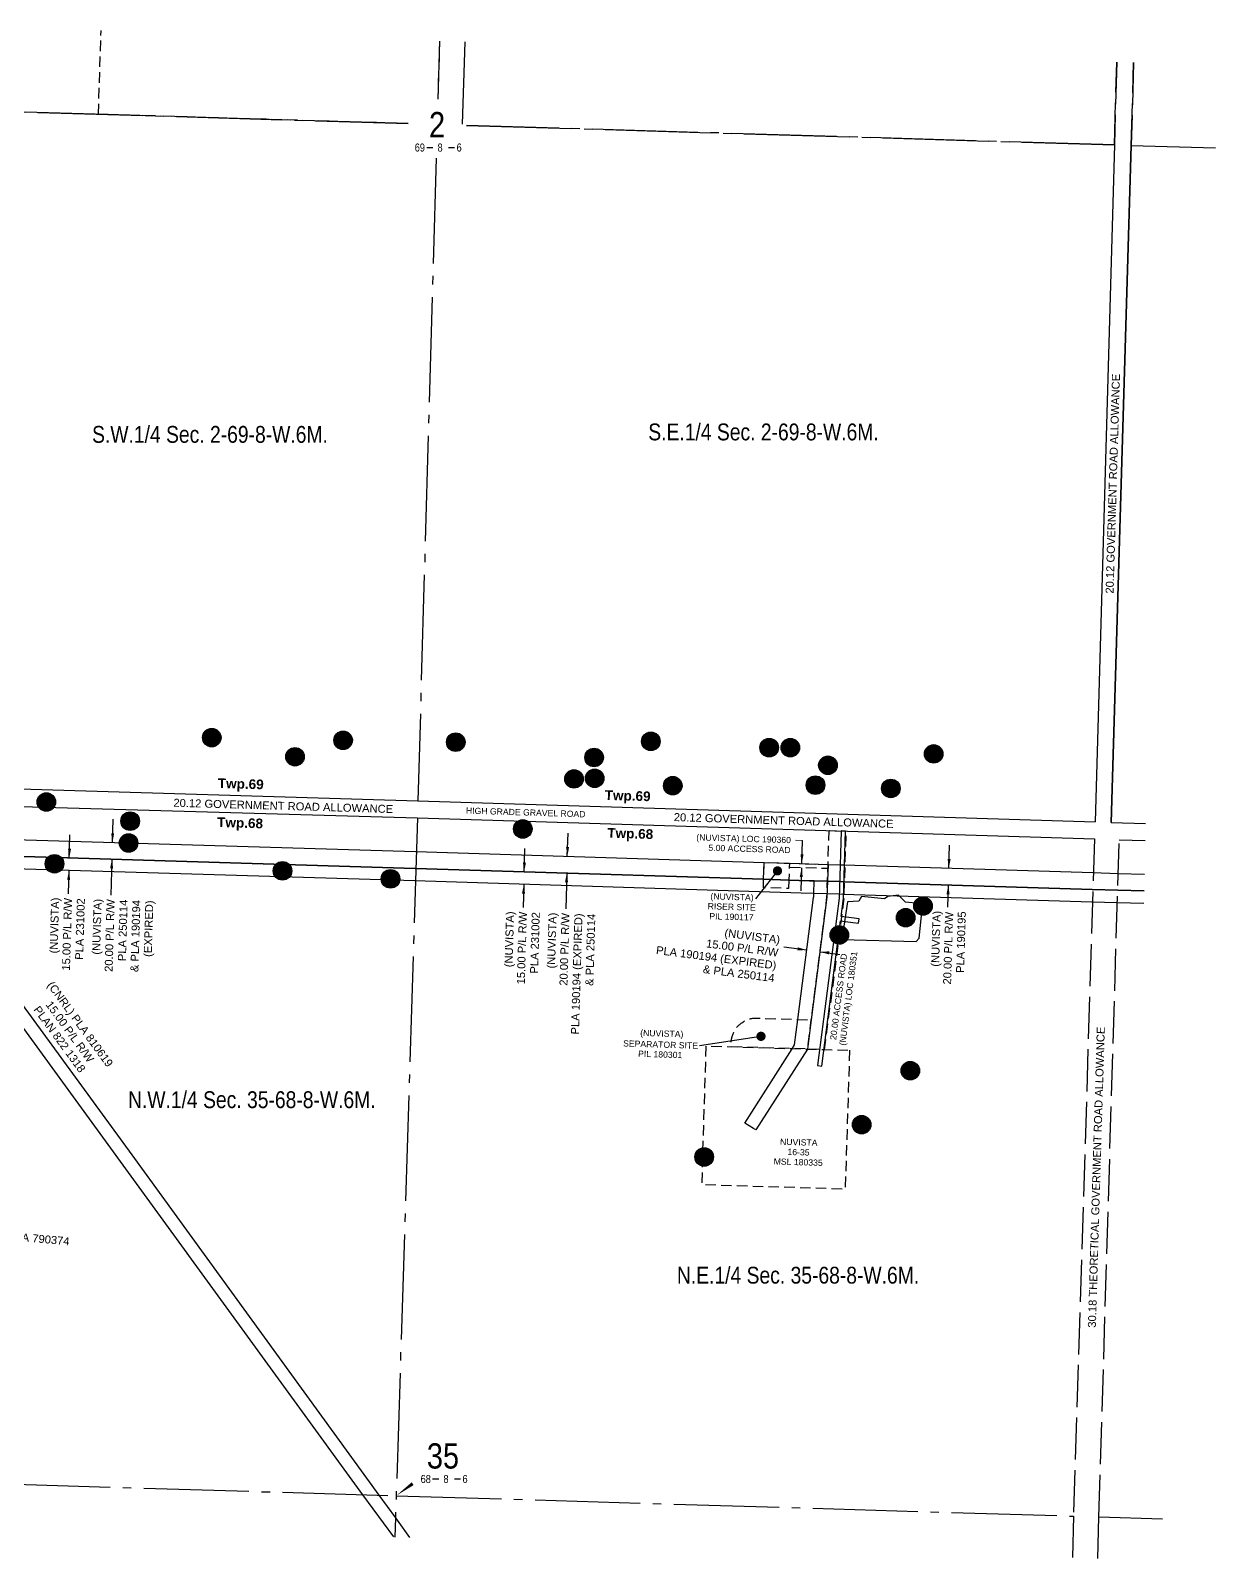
# Model space of a CAD drawing. Extents: x 360027 to 374524, y 6081760 to 6090901.
# Drawn here: x 364593 to 366000, y 6089023 to 6090837 of the extents above; entities that cross this region are included whole.
import ezdxf
from ezdxf.enums import TextEntityAlignment as Align

# ---------------------------------------------------------------- set-up
doc = ezdxf.new("R2010")
doc.units = 0
doc.header["$LTSCALE"] = 5
for name, pattern in [('foc-ACCESSROAD', [3.75, 2.5, -1.25]), ('foc-QUARTERLINE', [33, 25, -3, 2, -3]), ('foc-UNSURVEYED', [12.5, 10, -2.5])]:
    doc.linetypes.add(name, pattern=pattern)
for name, color, linetype in [('10', 1, 'Continuous'), ('9', 3, 'Continuous'), ('AS-UNDERLAY-H', 141, 'Continuous'), ('C-AR', 13, 'foc-ACCESSROAD'), ('C-RW', 13, 'Continuous'), ('C-SYMBOL', 7, 'Continuous'), ('C-WS', 13, 'foc-ACCESSROAD'), ('CG-NOTES', 7, 'Continuous'), ('CORRIDOR-ID', 7, 'Continuous'), ('L-QSEC', 8, 'foc-QUARTERLINE'), ('L-SEC', 7, 'Continuous'), ('L-SECLBL', 7, 'Continuous'), ('L-USEC', 7, 'foc-UNSURVEYED'), ('P-PROPOSED', 10, 'Continuous'), ('SECNO', 7, 'Continuous'), ('T-WATER', 160, 'Continuous')]:
    doc.layers.add(name, color=color, linetype=linetype)
for name, color, linetype, lineweight in [('C-AR-T', 13, 'Continuous', 9), ('C-RW-T', 13, 'Continuous', 9), ('C-WS-T', 13, 'Continuous', 9)]:
    doc.layers.add(name, color=color, linetype=linetype, lineweight=lineweight)
doc.styles.add('175L', font='ARIALN.TTF', dxfattribs={"height": 20})
doc.styles.add('80L', font='ARIALN.TTF', dxfattribs={"height": 10})
doc.styles.add('A60', font='arial.ttf', dxfattribs={"height": 7.35})
doc.styles.add('A80', font='arial.ttf', dxfattribs={"height": 9.5})
doc.styles.add('AB100', font='arialbd.ttf', dxfattribs={"height": 11.5})
doc.styles.add('SIMPLEX', font='ARIALN.TTF')
doc.styles.get("Standard").update_dxf_attribs({"font": 'ARIALN.TTF'})
doc.dimstyles.get("Standard").update_dxf_attribs({"dimtxt": 0.18, "dimasz": 0.18, "dimexe": 0.18, "dimexo": 0.0625, "dimgap": 0.09, "dimtad": 0, "dimtih": 1, "dimtoh": 1, "dimdec": 4, "dimzin": 0, "dimdsep": 46, "dimtxsty": 'Standard', "dimcen": 0.09, "dimadec": 0, "dimazin": 0, "dimtfac": 1, "dimtdec": 4, "dimtofl": 0, "dimtmove": 0, "dimatfit": 3, "dimfxl": 1, "dimtolj": 1, "dimtzin": 0, "dimarcsym": 0})

# ---------------------------------------------------------------- blocks, each defined once
blk = doc.blocks.new('L-SECLBL')
at = {"layer": '9', "color": 7}
for p, q in [((-5.1, -27.8), (-12.3, -27.8)), ((20.7, -27.8), (13.5, -27.8))]:
    blk.add_line(p, q, dxfattribs=at)
at = {"layer": '10', "color": 2, "style": 'SIMPLEX'}
blk.add_attdef('SEC', text='', height=30, dxfattribs=at).set_placement((0, 0), align=Align.MIDDLE)
at = {"layer": '10', "color": 5, "style": '80L'}
blk.add_attdef('TWP', text='', height=9.5, dxfattribs=at).set_placement((-14.4, -27.4), align=Align.MIDDLE_RIGHT)
blk.add_attdef('RGE', text='', height=9.5, dxfattribs=at).set_placement((3.6, -27.4), align=Align.MIDDLE_CENTER)
blk.add_attdef('MER', text='', height=9.5, dxfattribs=at).set_placement((23.2, -27.4), align=Align.MIDDLE_LEFT)
blk = doc.blocks.new('*U418')
at = {"layer": 'AS-UNDERLAY-H'}
h = blk.add_hatch(color=256, dxfattribs=at)
h.dxf.hatch_style = 1
edge = h.paths.add_edge_path()
edge.add_arc((0, 0), 11, 0, 360)
at = {"layer": 'CG-NOTES', "color": 182}
blk.add_circle((0, 0), 11, dxfattribs=at)
at = {"color": 182, "style": '80L'}
blk.add_attdef('#', text='', height=10, dxfattribs=at).set_placement((0, 0), align=Align.MIDDLE_CENTER)

msp = doc.modelspace()

# ---------------------------------------------------------------- linework, layer by layer
at = {"layer": 'C-AR', "flags": 128}
for points in [[(365558.7, 6089806.2), (365535.5, 6089626.8), (365515.5, 6089627.4), (365519.9, 6089662), (365538.7, 6089807.8), (365539.9, 6089846.7), (365541.1, 6089886.8), (365561.1, 6089886.2), (365558.7, 6089806.2)], [(365539.9, 6089846.7), (365539.8, 6089841.7), (365493.8, 6089843.1), (365494, 6089848.1), (365539.9, 6089846.7)]]:
    msp.add_lwpolyline(points, close=True, dxfattribs=at)
at = {"layer": 'C-AR-T', "flags": 128}
msp.add_lwpolyline([(365509.5, 6089875.1), (365501.3, 6089875.4)], dxfattribs=at)
at = {"layer": 'C-RW', "flags": 128}
for points in [[(365078.5, 6090824.3), (365076.4, 6090755.3)], [(365108.5, 6090823.4), (365105.5, 6090725.7)], [(365024.1, 6089048.1), (364987.6, 6089098.2), (364572.1, 6089669.2), (364439.5, 6089850.6), (364421.5, 6089875.1), (364388.1, 6089920.9), (364407, 6089920.4), (364423.5, 6089897.8), (364441.5, 6089873.3), (364713.1, 6089501.7), (365006.6, 6089097.6), (365026.2, 6089070.6), (365028.2, 6089067.9), (365043, 6089047.5)], [(364533.5, 6089877.4), (365050.1, 6089861.9), (365050.4, 6089861.9), (365464, 6089849), (365494, 6089848.1), (365539.9, 6089846.7), (365538.7, 6089807.8), (365538.7, 6089807.8), (365519.9, 6089662), (365515.5, 6089627.4), (365454, 6089531.5), (365451.5, 6089533.1), (365441.3, 6089539.5), (365497.2, 6089627.7), (365500.2, 6089632.4), (365504.1, 6089662.6), (365522.7, 6089807.2), (365522.9, 6089808.7), (365523, 6089812.2), (365523.5, 6089827.2), (365518.1, 6089827.3), (365493.4, 6089828.1), (365463.4, 6089829), (365049.8, 6089842), (365049.5, 6089842), (364532.9, 6089857.5)], [(364532.9, 6089857.5), (365049.5, 6089842), (365049.8, 6089842), (365463.4, 6089829), (365493.4, 6089828.1), (365518.1, 6089827.3), (365523.5, 6089827.2), (365538.5, 6089826.7), (365553.5, 6089826.2), (365558.5, 6089826.1), (365853.8, 6089817), (365884, 6089816), (365915.4, 6089815.1)], [(365915.1, 6089800.1), (365883.5, 6089801), (365853.4, 6089802), (365558, 6089811.1), (365553, 6089811.2), (365538, 6089811.7), (365523, 6089812.2), (365508.1, 6089812.7), (365049, 6089827), (364532.4, 6089842.5)], [(365915.4, 6089815.1), (365884, 6089816), (365853.8, 6089817), (365558.5, 6089826.1), (365553.5, 6089826.2), (365538.5, 6089826.7), (365523.5, 6089827.2), (365518.1, 6089827.3), (365493.4, 6089828.1), (365463.4, 6089829), (365464, 6089849), (365494, 6089848.1), (365539.1, 6089846.7), (365553.8, 6089846.2), (365559.1, 6089846.1), (365854.4, 6089837), (365884.6, 6089836), (365915.8, 6089835.1)]]:
    msp.add_lwpolyline(points, dxfattribs=at)
at = {"layer": 'C-WS'}
for points in [[(365041.1, 6090726.3), (364673.5, 6090737.4), (364676.5, 6090836.8)], [(365078.5, 6090824.3), (365076.5, 6090755.3)]]:
    msp.add_lwpolyline(points, dxfattribs=at)
at = {"layer": 'C-WS', "flags": 128}
for points in [[(365493.4, 6089828.1), (365493.1, 6089818.1), (365463.1, 6089819), (365463.4, 6089829), (365464, 6089849), (365494, 6089848.1), (365493.8, 6089843.1), (365493.4, 6089828.1)], [(365519.9, 6089662), (365515.5, 6089627.4), (365497.4, 6089628), (365424.7, 6089630.1), (365424.9, 6089634.9), (365424.9, 6089636), (365425, 6089637.1), (365425.1, 6089638.2), (365425.3, 6089639.2), (365425.5, 6089640.3), (365425.8, 6089641.3), (365426, 6089642.4), (365426.3, 6089643.4), (365426.7, 6089644.4), (365427.1, 6089645.4), (365427.5, 6089646.4), (365428, 6089647.4), (365428.5, 6089648.4), (365429, 6089649.3), (365429.6, 6089650.2), (365430.1, 6089651.1), (365430.8, 6089652), (365431.4, 6089652.9), (365432.1, 6089653.7), (365432.8, 6089654.5), (365433.6, 6089655.3), (365434.3, 6089656), (365435.1, 6089656.7), (365436, 6089657.4), (365436.8, 6089658.1), (365437.7, 6089658.7), (365438.6, 6089659.4), (365439.5, 6089659.9), (365440.4, 6089660.5), (365441.4, 6089661), (365442.3, 6089661.4), (365443.3, 6089661.9), (365444.3, 6089662.3), (365445.3, 6089662.6), (365446.4, 6089663), (365447.4, 6089663.3), (365448.4, 6089663.5), (365449.5, 6089663.7), (365450.6, 6089663.9), (365451.6, 6089664.1), (365452.7, 6089664.2), (365453.8, 6089664.2), (365455.8, 6089664.1), (365504.1, 6089662.6), (365519.9, 6089662)], [(365565.4, 6089625.9), (365560.4, 6089461), (365390.2, 6089466.2), (365395.2, 6089631.1), (365497.4, 6089628), (365515.5, 6089627.4), (365535.5, 6089626.8), (365565.4, 6089625.9)]]:
    msp.add_lwpolyline(points, close=True, dxfattribs=at)
at = {"layer": 'L-QSEC'}
for p, q in [((365078.6, 6090824.3), (365076.6, 6090755.3)), ((365078.6, 6090824.3), (365076.6, 6090755.3)), ((364271.4, 6090749.6), (365041.1, 6090726.3)), ((365041.1, 6090726.3), (364271.4, 6090749.6)), ((365110.4, 6090724.2), (365880, 6090701)), ((365880, 6090701), (365110.4, 6090724.2)), ((365900.1, 6090700.4), (366000, 6090697.4)), ((365900.1, 6090700.4), (366000, 6090697.4)), ((365074.6, 6090685.3), (365052.8, 6089922.2)), ((365052.2, 6089902.1), (365026.2, 6089070.7)), ((364232.5, 6089120.9), (365027, 6089097)), ((365027, 6089097), (365831.5, 6089072.8)), ((365861.7, 6089071.9), (365937.2, 6089069.6)), ((365026.2, 6089070.6), (365025.5, 6089048))]:
    msp.add_line(p, q, dxfattribs=at)
at = {"layer": 'L-SEC'}
for p, q in [((365880, 6090701), (365857, 6089897.1)), ((365876.3, 6089896.3), (365900.1, 6090700.4)), ((365900.1, 6090700.4), (365876.3, 6089896.3)), ((364247.5, 6089946.4), (365052.8, 6089922.2)), ((364256.9, 6089924.9), (365052.2, 6089902.1)), ((365052.8, 6089922.2), (365857, 6089897.1)), ((365052.2, 6089902.1), (365856.4, 6089877)), ((365876.3, 6089896.3), (365917.1, 6089895.1)), ((365885.8, 6089875.9), (365916.7, 6089875))]:
    msp.add_line(p, q, dxfattribs=at)
at = {"layer": 'L-SECLBL', "flags": 128}
msp.add_lwpolyline([(365027, 6089097, 0, 4, 0), (365046.6, 6089111.3, 0, 0, 0)], format="xyseb", dxfattribs=at)
at = {"layer": 'L-USEC'}
for p, q in [((365882.8, 6090799.3), (365880, 6090701)), ((365880, 6090701), (365882.8, 6090799.3)), ((365900.1, 6090700.4), (365902.9, 6090798.7)), ((365902.9, 6090798.7), (365900.1, 6090700.4)), ((365856.4, 6089877), (365831.5, 6089072.8)), ((365861.7, 6089071.9), (365885.8, 6089875.9)), ((365831.5, 6089072.8), (365830.1, 6089023.5)), ((365860.2, 6089022.6), (365861.7, 6089071.9))]:
    msp.add_line(p, q, dxfattribs=at)
at = {"layer": 'P-PROPOSED', "flags": 128}
msp.add_lwpolyline([(365555.4, 6089784.7), (365558.2, 6089806.2), (365560.6, 6089886.3), (365555.6, 6089886.4), (365553.6, 6089818.6), (365553.2, 6089806.6), (365550.5, 6089785.3), (365527.5, 6089607.8), (365532.5, 6089607.1), (365554.8, 6089779.7), (365569.3, 6089777.8), (365576.2, 6089776.9), (365576.8, 6089781.9)], close=True, dxfattribs=at)
at = {"layer": 'T-WATER'}
msp.add_lwpolyline([(365556.5, 6089757.4), (365644.5, 6089755.1), (365648.1, 6089758.9), (365651.7, 6089793.4), (365648.1, 6089800.2), (365631.9, 6089801.7), (365631.9, 6089801.7), (365623.5, 6089810), (365611, 6089808.7), (365606.8, 6089805.9), (365579.5, 6089808.4), (365576.7, 6089802.9), (365562.9, 6089802.1)], close=True, dxfattribs=at)

# ---------------------------------------------------------------- block references
at = {"layer": 'CG-NOTES', "xscale": 1.000381145216327, "yscale": 1.000381145216327, "zscale": 1.000381145216327}
for p, values in [((364808, 6089997.2), {'#': '308'}), ((364964, 6089994), {'#': '311'}), ((365097.8, 6089991.8), {'#': '313'}), ((365329.5, 6089992.8), {'#': '318'}), ((365470, 6089985.3), {'#': '320'}), ((365495.2, 6089985.3), {'#': '321'}), ((364906.8, 6089974.5), {'#': '310'}), ((365262.1, 6089973.6), {'#': '317'}), ((365665.4, 6089977.9), {'#': '325'}), ((365262.7, 6089948.9), {'#': '316'}), ((365539.8, 6089964.4), {'#': '322'}), ((365238.2, 6089948.2), {'#': '315'}), ((365355.5, 6089940.1), {'#': '319'}), ((365525, 6089940.8), {'#': '323'}), ((365614.5, 6089936.9), {'#': '324'}), ((364611.5, 6089920.7), {'#': '304'}), ((364711.1, 6089898), {'#': '307'}), ((364709.2, 6089872.1), {'#': '306'}), ((364621.2, 6089847.4), {'#': '305'}), ((364892, 6089839), {'#': '309'}), ((365020.3, 6089829.5), {'#': '312'}), ((365652.7, 6089797.2), {'#': '326'}), ((365632.2, 6089783.4), {'#': '327'}), ((365637.6, 6089601.7), {'#': '330'}), ((365579.9, 6089537.6), {'#': '329'}), ((365392.8, 6089499.3), {'#': '328'})]:
    msp.add_blockref('*U418', p, dxfattribs=at).add_auto_attribs(values)
at = {"layer": 'L-SECLBL'}
for p, values in [((365075.6, 6090725.3), {'SEC': '2', 'TWP': '69', 'RGE': '8', 'MER': '6'}), ((365082.6, 6089144.3), {'SEC': '35', 'TWP': '68', 'RGE': '8', 'MER': '6'})]:
    msp.add_blockref('L-SECLBL', p, dxfattribs=at).add_auto_attribs(values)

# ---------------------------------------------------------------- texts
at = {"layer": 'C-RW-T', "style": 'A80'}
for s, rotation, p in [('(NUVISTA)', 88.2817, (364622.1, 6089807.3)), ('15.00 P/L R/W', 88.2817, (364637.4, 6089806.8)), ('PLA 231002', 88.2817, (364652.6, 6089806.4)), ('(NUVISTA)', 88.2817, (364672.6, 6089805.8)), ('20.00 P/L R/W', 88.2817, (364688, 6089805.3)), ('PLA 250114', 88.2817, (364703.4, 6089804.8)), ('& PLA 190194', 88.2817, (364718.6, 6089804.4)), ('(EXPIRED)', 88.2817, (364733.9, 6089803.9)), ('(NUVISTA)', 88.2817, (365162.4, 6089790.9)), ('15.00 P/L R/W', 88.2817, (365177.6, 6089790.5)), ('PLA 231002', 88.2817, (365192.9, 6089790)), ('(NUVISTA)', 88.2817, (365212.9, 6089789.4)), ('20.00 P/L R/W', 88.2817, (365228.2, 6089788.9)), ('PLA 190194 (EXPIRED)', 88.2817, (365243.6, 6089788.5)), ('& PLA 250114', 88.2817, (365258.9, 6089788)), ('(NUVISTA)', 352.6457, (365482.9, 6089757.1)), ('15.00 P/L R/W', 352.6457, (365480.9, 6089741.9))]:
    msp.add_text(s, height=9.5, rotation=rotation, dxfattribs=at).set_placement(p, align=Align.MIDDLE_RIGHT)
for s, p in [('(CNRL) PLA 810619', (364647.9, 6089654.2)), ('PLAN 822 1318', (364623.4, 6089636.3)), ('15.00 P/L R/W', (364635.7, 6089645.2))]:
    msp.add_text(s, height=9.5, rotation=306.1664, dxfattribs=at).set_placement(p, align=Align.CENTER)
msp.add_text('(PEMBINA) PLA 790374', height=9.5, rotation=355.0443, dxfattribs=at).set_placement((364494.3, 6089411.6), align=Align.MIDDLE_LEFT)
at = {"layer": 'C-RW-T', "insert": (365661.5, 6089701.3), "char_height": 9.5, "width": 89.125, "attachment_point": 1, "rotation": 88.2349, "line_spacing_factor": 0.942884, "style": 'A80'}
msp.add_mtext('\\pi24.05095;(NUVISTA) \\P\\pi3.35961;20.00 P/L R/W \\P\\pi17.62257;PLA 190195', dxfattribs=at)
at = {"layer": 'C-SYMBOL', "color": 3, "style": '175L'}
for s, p in [('S.W.1/4 Sec. 2-69-8-W.6M.', (364805.9, 6090341.3)), ('S.E.1/4 Sec. 2-69-8-W.6M.', (365463.3, 6090344.2)), ('N.W.1/4 Sec. 35-68-8-W.6M.', (364855.6, 6089551.3)), ('N.E.1/4 Sec. 35-68-8-W.6M.', (365504.3, 6089342.9))]:
    msp.add_text(s, height=19.994, dxfattribs=at).set_placement(p, align=Align.BOTTOM_CENTER)
at = {"layer": 'C-WS-T', "style": 'A60'}
for s, rotation, p in [('RISER SITE', 358.2125, (365425.4, 6089792.6)), ('(NUVISTA)', 358.2125, (365425.8, 6089804.4)), ('PIL 190117', 358.2125, (365425.1, 6089780.8)), ('SEPARATOR SITE', 358.1267, (365340.9, 6089629.1)), ('(NUVISTA)', 358.1267, (365342.4, 6089642.2)), ('PIL 180301', 358.1267, (365340.5, 6089617.4)), ('NUVISTA', 358.2815, (365505.1, 6089513.1)), ('16-35', 358.2815, (365504.8, 6089501.3)), ('MSL 180335', 358.2815, (365504.4, 6089489.5))]:
    msp.add_text(s, height=7.35, rotation=rotation, dxfattribs=at).set_placement(p, align=Align.CENTER)
at = {"layer": 'CORRIDOR-ID', "style": 'A80'}
for s, rotation, p in [('20.12 GOVERNMENT ROAD ALLOWANCE', 88.3067, (365878.1, 6090298.7)), ('30.18 THEORETICAL GOVERNMENT ROAD ALLOWANCE', 88.2847, (365858.6, 6089475.3))]:
    msp.add_text(s, height=9.5, rotation=rotation, dxfattribs=at).set_placement(p, align=Align.MIDDLE_CENTER)
at = {"layer": 'SECNO', "style": 'AB100'}
for s, rotation, p in [('Twp.69', 358.3278, (364842.3, 6089936.6)), ('Twp.69', 358.2353, (365301.8, 6089922.5)), ('Twp.68', 358.2545, (364841.5, 6089890.3)), ('Twp.68', 358.2545, (365304.9, 6089877.6))]:
    msp.add_text(s, height=11.5, rotation=rotation, dxfattribs=at).set_placement(p, align=Align.CENTER)

# ---------------------------------------------------------------- leaders
at = {"layer": 'C-AR-T'}
for points in [[(365508.7, 6089847.6), (365509.5, 6089875.1)], [(365508.5, 6089842.6), (365507.6, 6089815.1)]]:
    msp.add_leader(points, dimstyle='Standard', override={"dimasz": 11}, dxfattribs=at)
at = {"layer": 'C-RW-T'}
for points in [[(364690, 6089872.7), (364690.8, 6089900.2)], [(364638.8, 6089854.3), (364639.6, 6089881.8)], [(365230.3, 6089856.4), (365231.1, 6089883.9)], [(365683.4, 6089842.2), (365684.3, 6089869.7)], [(364689.4, 6089852.8), (364688.2, 6089810.3)], [(365179, 6089837.9), (365179.9, 6089865.4)], [(364638.4, 6089839.3), (364637.5, 6089811.8)], [(365229.7, 6089836.4), (365228.4, 6089793.9)], [(365178.6, 6089822.9), (365177.8, 6089795.4)], [(365682.8, 6089822.2), (365682, 6089796)], [(365514.7, 6089745), (365487.5, 6089748.5)], [(365530.4, 6089743), (365557.7, 6089739.4)]]:
    msp.add_leader(points, dimstyle='Standard', override={"dimasz": 11}, dxfattribs=at)
at = {"layer": 'C-WS-T'}
for points in [[(365479.9, 6089839), (365453.6, 6089805.6)], [(365460.3, 6089642.5), (365387.1, 6089631.2)]]:
    msp.add_leader(points, dimstyle='Standard', override={"dimasz": 11, "dimldrblk": 'Dot'}, dxfattribs=at)

# ---------------------------------------------------------------- next in the draw order: texts
at = {"layer": 'C-AR-T', "insert": (365181, 6089912.1), "char_height": 7.35, "width": 143.253, "attachment_point": 2, "rotation": 358.2152, "style": 'A60', "bg_fill": 3, "box_fill_scale": 1.15, "bg_fill_color": 256, "bg_fill_true_color": 256, "bg_fill_transparency": 0}
msp.add_mtext('HIGH GRADE GRAVEL ROAD', dxfattribs=at)
at = {"layer": 'C-RW-T', "insert": (365477, 6089716.3), "char_height": 9.5, "width": 88.547, "attachment_point": 3, "rotation": 352.6458, "style": 'A80', "bg_fill": 3, "box_fill_scale": 1.15, "bg_fill_color": 256, "bg_fill_true_color": 256, "bg_fill_transparency": 0}
msp.add_mtext('& PLA 250114', dxfattribs=at)
at = {"layer": 'C-WS-T', "char_height": 7.35, "style": 'A60', "bg_fill": 3, "box_fill_scale": 1.15, "bg_fill_color": 256, "bg_fill_true_color": 256, "bg_fill_transparency": 0}
for s, insert, width, attachment_point, rotation in [('5.00 ACCESS ROAD', (365495.5, 6089867.3), 98.528, 3, 358.2775), ('(NUVISTA) LOC 180351', (365560.4, 6089688), 115.44, 2, 82.6545)]:
    msp.add_mtext(s, dxfattribs=dict(at, insert=insert, width=width, attachment_point=attachment_point, rotation=rotation))
at = {"layer": 'CORRIDOR-ID', "insert": (364893.1, 6089920.9), "char_height": 9.5, "width": 262.95, "attachment_point": 2, "rotation": 358.3278, "style": 'A80', "bg_fill": 3, "box_fill_scale": 1.15, "bg_fill_color": 256, "bg_fill_true_color": 256, "bg_fill_transparency": 0}
msp.add_mtext('20.12 GOVERNMENT ROAD ALLOWANCE', dxfattribs=at)

# ---------------------------------------------------------------- next in the draw order: block references
at = {"layer": 'CG-NOTES', "xscale": 1.000381145216327, "yscale": 1.000381145216327, "zscale": 1.000381145216327}
msp.add_blockref('*U418', (365177.4, 6089888.8), dxfattribs=at).add_auto_attribs({'#': '314'})

# ---------------------------------------------------------------- next in the draw order: texts
at = {"layer": 'C-RW-T', "insert": (365479.1, 6089731.4), "char_height": 9.5, "width": 147.745, "attachment_point": 3, "rotation": 352.6457, "style": 'A80', "bg_fill": 3, "box_fill_scale": 1.15, "bg_fill_color": 256, "bg_fill_true_color": 256, "bg_fill_transparency": 0}
msp.add_mtext('PLA 190194 (EXPIRED)', dxfattribs=at)
at = {"layer": 'C-WS-T', "char_height": 7.35, "style": 'A60', "bg_fill": 3, "box_fill_scale": 1.15, "bg_fill_color": 256, "bg_fill_true_color": 256, "bg_fill_transparency": 0}
for s, insert, width, attachment_point, rotation in [('(NUVISTA) LOC 190360', (365496, 6089879.2), 113.565, 3, 358.2775), ('20.00 ACCESS ROAD', (365548.8, 6089690), 105.746, 2, 82.6545)]:
    msp.add_mtext(s, dxfattribs=dict(at, insert=insert, width=width, attachment_point=attachment_point, rotation=rotation))

# ---------------------------------------------------------------- next in the draw order: block references
at = {"layer": 'CG-NOTES', "xscale": 1.000381145216327, "yscale": 1.000381145216327, "zscale": 1.000381145216327}
msp.add_blockref('*U418', (365553.4, 6089762.9), dxfattribs=at).add_auto_attribs({'#': '331'})

# ---------------------------------------------------------------- next in the draw order: texts
at = {"layer": 'CORRIDOR-ID', "insert": (365487.4, 6089903.6), "char_height": 9.5, "width": 262.989, "attachment_point": 2, "rotation": 358.2152, "style": 'A80', "bg_fill": 3, "box_fill_scale": 1.15, "bg_fill_color": 256, "bg_fill_true_color": 256, "bg_fill_transparency": 0}
msp.add_mtext('20.12 GOVERNMENT ROAD ALLOWANCE', dxfattribs=at)

doc.saveas('drawing.dxf')
